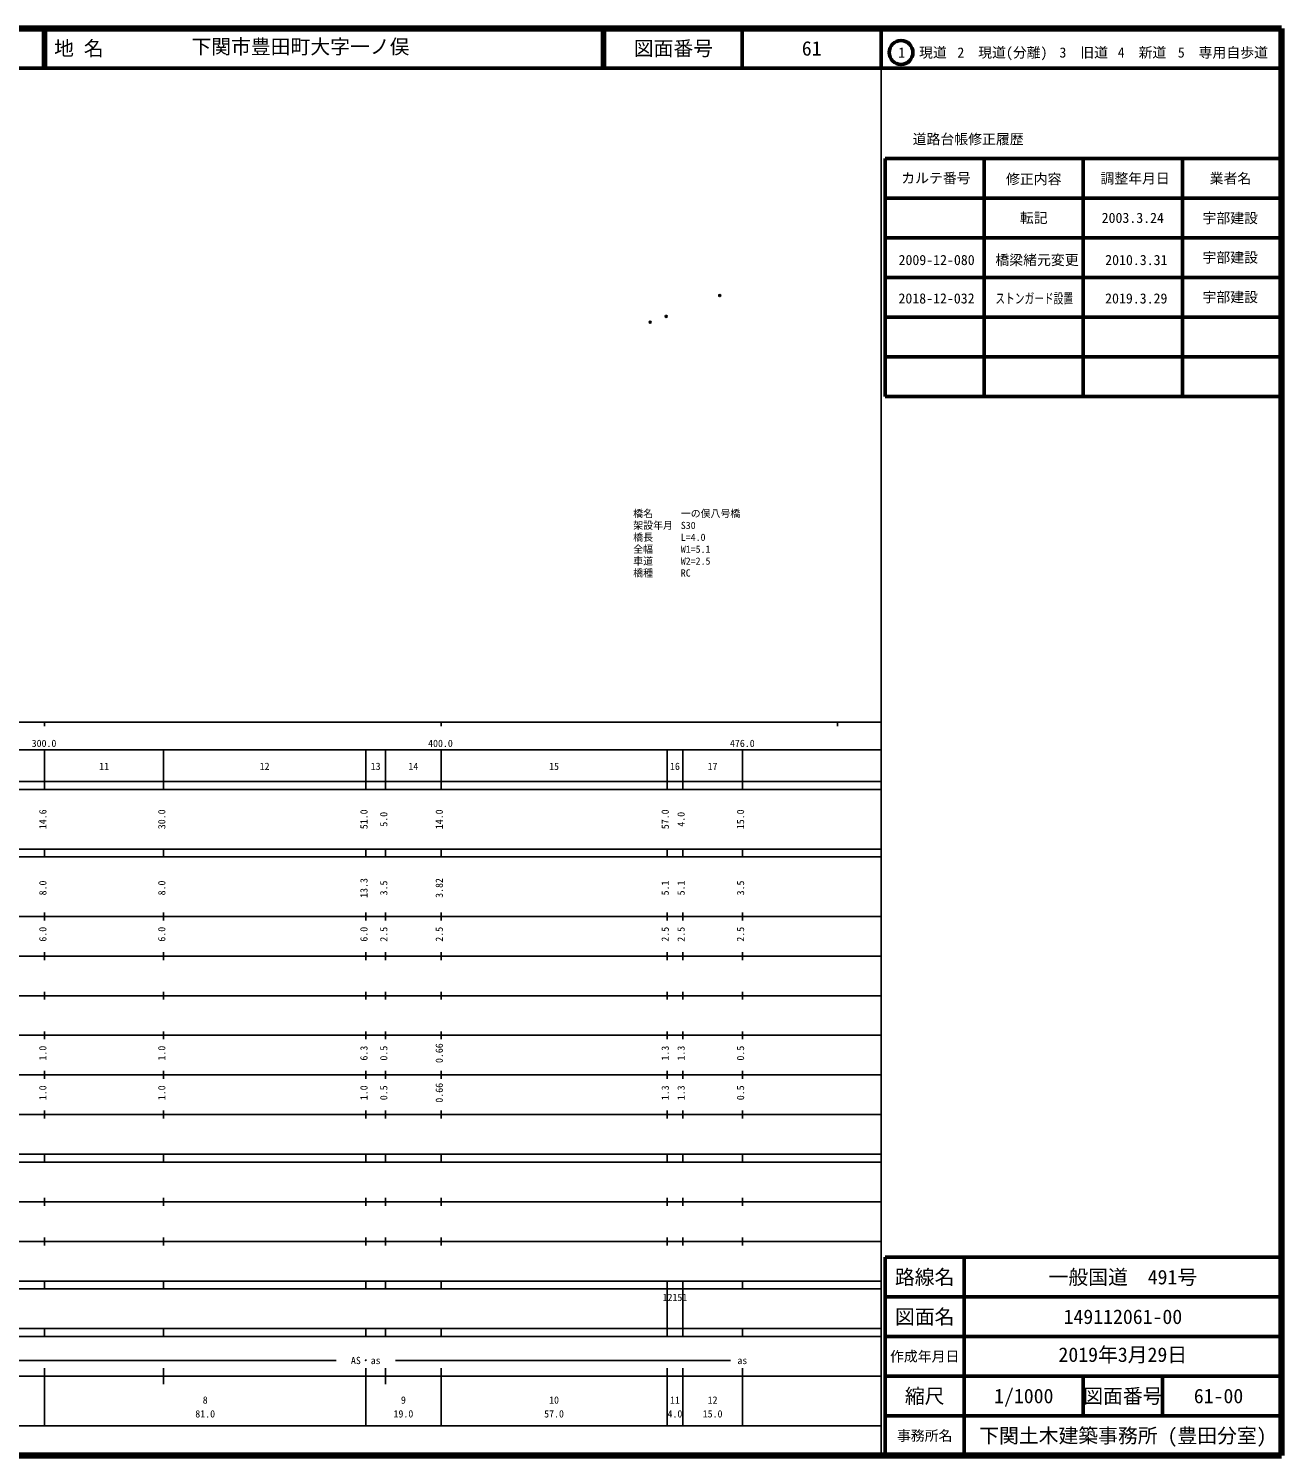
# Model space of a CAD drawing. Units: millimetres on the paper, with parts at other scales. Extents: x 40 to 680, y 20 to 380.
# Drawn here: x 363.9 to 680, y 20 to 380 of the extents above; entities that cross this region are included whole.
import ezdxf
from ezdxf.enums import TextEntityAlignment as Align

# ---------------------------------------------------------------- set-up
doc = ezdxf.new("R2010")
doc.units = ezdxf.units.MM
doc.header["$PDMODE"] = 32
doc.header["$PDSIZE"] = 0.5
doc.layers.add('M-OTRS', color=6, linetype='Continuous')
for name, color, linetype, lineweight in [('M-STR-HTXT', 7, 'Continuous', 13), ('M-TTL', 2, 'Continuous', 140), ('M-TTL-BAND', 7, 'Continuous', 25), ('M-TTL-FRAM', 2, 'Continuous', 50), ('M-TTL-LINE', 7, 'Continuous', 50), ('M-TTL-TXT', 7, 'Continuous', 50)]:
    doc.layers.add(name, color=color, linetype=linetype, lineweight=lineweight)
doc.styles.add('ＭＳ ゴシック', font='')
doc.styles.get('ＭＳ ゴシック').set_extended_font_data('MS Gothic')

msp = doc.modelspace()

# ---------------------------------------------------------------- linework, layer by layer
at = {"layer": 'M-OTRS'}
for p in [(538.285, 312.641), (520.746, 305.923), (524.795, 307.389)]:
    msp.add_point(p, dxfattribs=at)
at = {"layer": 'M-TTL'}
for p, q in [((680, 380), (40, 380)), ((680, 20), (680, 380)), ((40, 20), (680, 20))]:
    msp.add_line(p, q, dxfattribs=at)
at = {"layer": 'M-TTL-BAND'}
for p, q in [((579, 20), (579, 370)), ((40, 205), (579, 205)), ((368, 205), (368, 204)), ((468, 205), (468, 204)), ((568, 205), (568, 204)), ((68, 198), (579, 198)), ((368, 188), (368, 198)), ((398, 188), (398, 198)), ((449, 188), (449, 198)), ((454, 188), (454, 198)), ((468, 188), (468, 198)), ((525, 188), (525, 198)), ((529, 188), (529, 198)), ((544, 188), (544, 198)), ((40, 190), (579, 190)), ((40, 188), (579, 188)), ((40, 173), (579, 173)), ((368, 171), (368, 173)), ((398, 171), (398, 173)), ((449, 171), (449, 173)), ((454, 171), (454, 173)), ((468, 171), (468, 173)), ((525, 171), (525, 173)), ((529, 171), (529, 173)), ((544, 171), (544, 173)), ((40, 171), (579, 171)), ((40, 156), (579, 156)), ((368, 155), (368, 157)), ((398, 155), (398, 157)), ((449, 155), (449, 157)), ((454, 155), (454, 157)), ((468, 155), (468, 157)), ((525, 155), (525, 157)), ((529, 155), (529, 157)), ((544, 155), (544, 157)), ((46, 146), (579, 146)), ((368, 145), (368, 147)), ((398, 145), (398, 147)), ((449, 145), (449, 147)), ((454, 145), (454, 147)), ((468, 145), (468, 147)), ((525, 145), (525, 147)), ((529, 145), (529, 147)), ((544, 145), (544, 147)), ((368, 135), (368, 137)), ((398, 135), (398, 137)), ((449, 135), (449, 137)), ((454, 135), (454, 137)), ((468, 135), (468, 137)), ((525, 135), (525, 137)), ((529, 135), (529, 137)), ((544, 135), (544, 137)), ((52, 136), (579, 136)), ((46, 126), (579, 126)), ((368, 125), (368, 127)), ((398, 125), (398, 127)), ((449, 125), (449, 127)), ((454, 125), (454, 127)), ((468, 125), (468, 127)), ((525, 125), (525, 127)), ((529, 125), (529, 127)), ((544, 125), (544, 127)), ((52, 116), (579, 116)), ((368, 115), (368, 117)), ((398, 115), (398, 117)), ((449, 115), (449, 117)), ((454, 115), (454, 117)), ((468, 115), (468, 117)), ((525, 115), (525, 117)), ((529, 115), (529, 117)), ((544, 115), (544, 117)), ((46, 106), (579, 106)), ((368, 105), (368, 107)), ((398, 105), (398, 107)), ((449, 105), (449, 107)), ((454, 105), (454, 107)), ((468, 105), (468, 107)), ((525, 105), (525, 107)), ((529, 105), (529, 107)), ((544, 105), (544, 107)), ((40, 96), (579, 96)), ((40, 94), (579, 94)), ((368, 94), (368, 96)), ((398, 94), (398, 96)), ((449, 94), (449, 96)), ((454, 94), (454, 96)), ((468, 94), (468, 96)), ((525, 94), (525, 96)), ((529, 94), (529, 96)), ((544, 94), (544, 96)), ((49, 84), (579, 84)), ((368, 83), (368, 85)), ((398, 83), (398, 85)), ((449, 83), (449, 85)), ((454, 83), (454, 85)), ((468, 83), (468, 85)), ((525, 83), (525, 85)), ((529, 83), (529, 85)), ((544, 83), (544, 85)), ((40, 74), (579, 74)), ((368, 73), (368, 75)), ((398, 73), (398, 75)), ((449, 73), (449, 75)), ((454, 73), (454, 75)), ((468, 73), (468, 75)), ((525, 73), (525, 75)), ((529, 73), (529, 75)), ((544, 73), (544, 75)), ((40, 64), (579, 64)), ((40, 62), (579, 62)), ((368, 62), (368, 64)), ((398, 62), (398, 64)), ((449, 62), (449, 64)), ((454, 62), (454, 64)), ((468, 62), (468, 64)), ((525, 62), (525, 64)), ((525, 52), (525, 62)), ((529, 62), (529, 64)), ((529, 52), (529, 62)), ((544, 62), (544, 64)), ((40, 52), (579, 52)), ((368, 50), (368, 52)), ((398, 50), (398, 52)), ((449, 50), (449, 52)), ((454, 50), (454, 52)), ((468, 50), (468, 52)), ((525, 50), (525, 52)), ((529, 50), (529, 52)), ((544, 50), (544, 52)), ((40, 50), (579, 50)), ((71, 44), (441.5, 44)), ((456.5, 44), (541, 44)), ((40, 40), (579, 40)), ((368, 27.5), (368, 42)), ((398, 38), (398, 42)), ((449, 27.5), (449, 42)), ((454, 38), (454, 42)), ((468, 27.5), (468, 42)), ((525, 27.5), (525, 42)), ((529, 27.5), (529, 42)), ((544, 27.5), (544, 42)), ((68, 27.5), (579, 27.5))]:
    msp.add_line(p, q, dxfattribs=at)
at = {"layer": 'M-TTL-FRAM'}
for p, q in [((580, 347.197), (580, 287.197)), ((580, 347.197), (680, 347.197)), ((580, 287.197), (680, 287.197)), ((680, 70), (580, 70)), ((580, 70), (580, 20))]:
    msp.add_line(p, q, dxfattribs=at)
at = {"layer": 'M-TTL-LINE'}
for p, q in [((367.75, 380), (367.75, 370)), ((368.25, 380), (368.25, 370)), ((508.747, 380), (508.747, 370)), ((509.247, 380), (509.247, 370)), ((543.997, 380), (543.997, 370)), ((579, 380), (579, 370)), ((40, 370), (680, 370)), ((605, 347.197), (605, 287.197)), ((630, 347.197), (630, 287.197)), ((655, 347.197), (655, 287.197)), ((580, 337.197), (680, 337.197)), ((580, 327.197), (680, 327.197)), ((580, 317.197), (680, 317.197)), ((580, 307.197), (680, 307.197)), ((580, 297.197), (680, 297.197)), ((600, 70), (600, 20)), ((680, 60), (580, 60)), ((680, 50), (580, 50)), ((680, 40), (580, 40)), ((630, 40), (630, 30)), ((650, 40), (650, 30)), ((680, 30), (580, 30))]:
    msp.add_line(p, q, dxfattribs=at)
at = {"layer": 'M-TTL-TXT'}
msp.add_circle((584.031, 373.958), 3, dxfattribs=at)

# ---------------------------------------------------------------- texts
at = {"layer": 'M-STR-HTXT', "style": 'ＭＳ ゴシック'}
for s, p in [('橋名', (516.478, 256.183)), ('架設年月', (516.478, 253.183)), ('一の俣八号橋', (528.478, 256.183)), ('橋長', (516.478, 250.183)), ('S30', (528.478, 253.183)), ('L=4.0', (528.478, 250.183)), ('全幅', (516.478, 247.183)), ('W1=5.1', (528.478, 247.183)), ('車道', (516.478, 244.183)), ('W2=2.5', (528.478, 244.183)), ('橋種', (516.478, 241.183)), ('RC', (528.478, 241.183))]:
    msp.add_text(s, height=1.833, dxfattribs=at).set_placement(p, align=Align.BOTTOM_LEFT)
at = {"layer": 'M-TTL-BAND', "style": 'ＭＳ ゴシック'}
for s, p in [('300.0', (367.844, 198.195)), ('400.0', (467.844, 198.195)), ('476.0', (544, 198.195)), ('11', (383, 192.405)), ('12', (423.5, 192.405)), ('13', (451.5, 192.405)), ('14', (461, 192.405)), ('15', (496.5, 192.405)), ('16', (527, 192.405)), ('17', (536.5, 192.405)), ('AS・as', (449, 42.5)), ('as', (544, 42.5)), ('8', (408.5, 32.523)), ('9', (458.5, 32.523)), ('10', (496.5, 32.523)), ('11', (527, 32.523)), ('12', (536.5, 32.523)), ('81.0', (408.5, 29.033)), ('19.0', (458.5, 29.033)), ('57.0', (496.5, 29.033)), ('4.0', (527, 29.033)), ('15.0', (536.5, 29.033))]:
    msp.add_text(s, height=1.833, dxfattribs=at).set_placement(p, align=Align.BOTTOM_CENTER)
for s, p in [('14.6', (369, 180.5)), ('30.0', (399, 180.5)), ('51.0', (450, 180.5)), ('5.0', (455, 180.5)), ('14.0', (469, 180.5)), ('57.0', (526, 180.5)), ('4.0', (530, 180.5)), ('15.0', (545, 180.5)), ('8.0', (369, 163.174)), ('8.0', (399, 163.174)), ('13.3', (450, 163.174)), ('3.5', (455, 163.174)), ('3.82', (469, 163.174)), ('5.1', (526, 163.174)), ('5.1', (530, 163.174)), ('3.5', (545, 163.174)), ('6.0', (369, 151.5)), ('6.0', (399, 151.5)), ('6.0', (450, 151.5)), ('2.5', (455, 151.5)), ('2.5', (469, 151.5)), ('2.5', (526, 151.5)), ('2.5', (530, 151.5)), ('2.5', (545, 151.5)), ('1.0', (369, 121.5)), ('1.0', (399, 121.5)), ('6.3', (450, 121.5)), ('0.5', (455, 121.5)), ('0.66', (469, 121.5)), ('1.3', (526, 121.5)), ('1.3', (530, 121.5)), ('0.5', (545, 121.5)), ('1.0', (369, 111.5)), ('1.0', (399, 111.5)), ('1.0', (450, 111.5)), ('0.5', (455, 111.5)), ('0.66', (469, 111.5)), ('1.3', (526, 111.5)), ('1.3', (530, 111.5)), ('0.5', (545, 111.5))]:
    msp.add_text(s, height=1.833, rotation=90, dxfattribs=at).set_placement(p, align=Align.BOTTOM_CENTER)
msp.add_text('12151', height=1.833, dxfattribs=at).set_placement((523.875, 58.405), align=Align.BOTTOM_LEFT)
at = {"layer": 'M-TTL-TXT', "style": 'ＭＳ ゴシック'}
msp.add_text('地 名', height=3.666, dxfattribs=at).set_placement((370.38, 375), align=Align.MIDDLE_LEFT)
for s, height, p in [('下関市豊田町大字一ノ俣', 3.666, (405.024, 372.5)), ('2018-12-032', 2.566, (583.386, 309.86)), ('2019.3.29', 2.566, (635.514, 309.86)), ('2019年3月29日', 3.666, (623.75, 42.5))]:
    msp.add_text(s, height=height, dxfattribs=at).set_placement(p, align=Align.BOTTOM_LEFT)
for s, height, p in [('図面番号', 3.666, (526.622, 375)), ('61', 3.666, (561.497, 375)), ('1\u3000現道', 2.566, (589.448, 373.958)), ('2\u3000現道(分離)', 2.566, (609.619, 373.958)), ('3\u3000旧道', 2.566, (630.121, 373.958)), ('4\u3000新道', 2.566, (644.824, 373.958)), ('5\u3000専用自歩道', 2.566, (665.228, 373.958)), ('道路台帳修正履歴', 2.566, (600.968, 352.113)), ('カルテ番号', 2.566, (592.839, 342.277)), ('修正内容', 2.566, (617.509, 342.023)), ('調整年月日', 2.566, (643.089, 342.197)), ('業者名', 2.566, (667.134, 342.197)), ('転記', 2.566, (617.5, 332.245)), ('2003.3.24', 2.566, (642.5, 332.245)), ('宇部建設', 2.566, (667.077, 332.189)), ('2009-12-080', 2.566, (593.011, 321.61)), ('橋梁緒元変更', 2.566, (618.34, 321.61)), ('2010.3.31', 2.566, (643.389, 321.61)), ('宇部建設', 2.566, (667.077, 322.242)), ('宇部建設', 2.566, (667.077, 312.242)), ('路線名', 3.666, (590, 65)), ('路線名', 3.666, (590, 65)), ('一般国道\u3000491号', 3.666, (640, 65)), ('図面名', 3.666, (590, 55)), ('図面名', 3.666, (590, 55)), ('149112061-00', 3.666, (640, 55)), ('作成年月日', 2.566, (590, 45)), ('作成年月日', 2.566, (590, 45)), ('縮尺', 3.666, (590, 35)), ('縮尺', 3.666, (590, 35)), ('1/1000', 3.666, (615, 35)), ('図面番号', 3.666, (640, 35)), ('図面番号', 3.666, (640, 35)), ('61-00', 3.666, (664.125, 35)), ('事務所名', 2.566, (590, 25)), ('事務所名', 2.566, (590, 25)), ('下関土木建築事務所 (豊田分室)', 3.666, (640, 25))]:
    msp.add_text(s, height=height, dxfattribs=at).set_placement(p, align=Align.MIDDLE_CENTER)
at = {"layer": 'M-TTL-TXT', "style": 'ＭＳ ゴシック', "width": 0.7}
msp.add_text('ストンガード設置', height=2.566, dxfattribs=at).set_placement((607.84, 309.86), align=Align.BOTTOM_LEFT)

doc.saveas('drawing.dxf')
